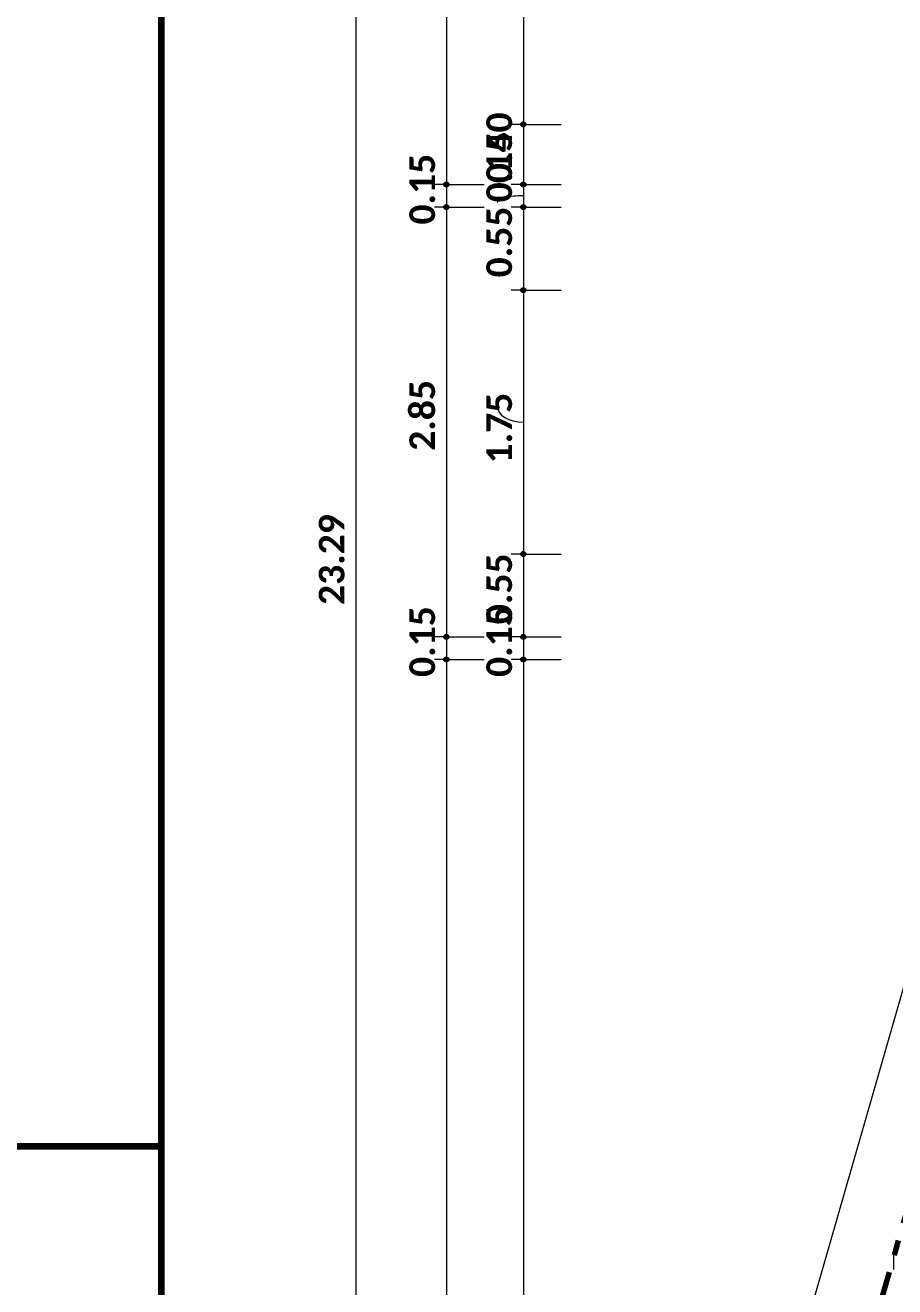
# Model space of a CAD drawing. Header units: metres. Extents: x -144 to 1000, y -717 to 29.
# Drawn here: x 491.2 to 496.97, y -564.59 to -556.22 of the extents above; entities that cross this region are included whole.
import ezdxf

# ---------------------------------------------------------------- set-up
doc = ezdxf.new("R2010")
doc.units = ezdxf.units.M
doc.linetypes.add('Dash Dot 3_16_', pattern=[0.595313, 0.357187, -0.119063, 0, -0.119063])
doc.layers.get('0').update_dxf_attribs({"color": 1})
for name, color, linetype, lineweight in [('A-ANNO-DIMS', 1, 'Continuous', 9), ('A-DETL', 1, 'Continuous', 9), ('A-DETL-WIDE', 1, 'Continuous', 100)]:
    doc.layers.add(name, color=color, linetype=linetype, lineweight=lineweight)
doc.styles.add('Calibri_B_4', font='calibrib.ttf', dxfattribs={"height": 0.1125})

# ---------------------------------------------------------------- blocks, each defined once
blk = doc.blocks.new('A$C4d52d4f2')
at = {"layer": 'A-DETL-WIDE'}
for p, q in [((-0.405128, -0.588024), (-0.405128, -0.002024)), ((-0.405128, -0.333955), (-0.515128, -0.333955))]:
    blk.add_line(p, q, dxfattribs=at)
blk = doc.blocks.new('I')
at = {"layer": 'A-ANNO-DIMS', "lineweight": 25}
h = blk.add_hatch(color=256, dxfattribs=at)
edge = h.paths.add_edge_path()
edge.add_arc((490.7391, -495.21), 0.015, 0, 360)
h = blk.add_hatch(color=256, dxfattribs=at)
edge = h.paths.add_edge_path()
edge.add_arc((490.7391, -495.21), 0.015, 0, 360)
h = blk.add_hatch(color=256, dxfattribs=at)
edge = h.paths.add_edge_path()
edge.add_arc((490.2282, -495.6089), 0.015, 0, 360)
h = blk.add_hatch(color=256, dxfattribs=at)
edge = h.paths.add_edge_path()
edge.add_arc((490.2282, -495.6089), 0.015, 0, 360)
h = blk.add_hatch(color=256, dxfattribs=at)
edge = h.paths.add_edge_path()
edge.add_arc((490.7391, -495.6089), 0.015, 0, 360)
h = blk.add_hatch(color=256, dxfattribs=at)
edge = h.paths.add_edge_path()
edge.add_arc((490.7391, -495.6089), 0.015, 0, 360)
h = blk.add_hatch(color=256, dxfattribs=at)
edge = h.paths.add_edge_path()
edge.add_arc((490.2282, -495.7589), 0.015, 0, 360)
h = blk.add_hatch(color=256, dxfattribs=at)
edge = h.paths.add_edge_path()
edge.add_arc((490.2282, -495.7589), 0.015, 0, 360)
h = blk.add_hatch(color=256, dxfattribs=at)
edge = h.paths.add_edge_path()
edge.add_arc((490.7391, -495.7589), 0.015, 0, 360)
h = blk.add_hatch(color=256, dxfattribs=at)
edge = h.paths.add_edge_path()
edge.add_arc((490.7391, -495.7589), 0.015, 0, 360)
h = blk.add_hatch(color=256, dxfattribs=at)
edge = h.paths.add_edge_path()
edge.add_arc((490.7391, -496.31), 0.015, 0, 360)
h = blk.add_hatch(color=256, dxfattribs=at)
edge = h.paths.add_edge_path()
edge.add_arc((490.7391, -496.31), 0.015, 0, 360)
h = blk.add_hatch(color=256, dxfattribs=at)
edge = h.paths.add_edge_path()
edge.add_arc((490.7391, -498.06), 0.015, 0, 360)
h = blk.add_hatch(color=256, dxfattribs=at)
edge = h.paths.add_edge_path()
edge.add_arc((490.7391, -498.06), 0.015, 0, 360)
h = blk.add_hatch(color=256, dxfattribs=at)
edge = h.paths.add_edge_path()
edge.add_arc((490.2282, -498.6099), 0.015, 0, 360)
h = blk.add_hatch(color=256, dxfattribs=at)
edge = h.paths.add_edge_path()
edge.add_arc((490.2282, -498.6099), 0.015, 0, 360)
h = blk.add_hatch(color=256, dxfattribs=at)
edge = h.paths.add_edge_path()
edge.add_arc((490.7391, -498.6099), 0.015, 0, 360)
h = blk.add_hatch(color=256, dxfattribs=at)
edge = h.paths.add_edge_path()
edge.add_arc((490.7391, -498.6099), 0.015, 0, 360)
h = blk.add_hatch(color=256, dxfattribs=at)
edge = h.paths.add_edge_path()
edge.add_arc((490.2282, -498.7599), 0.015, 0, 360)
h = blk.add_hatch(color=256, dxfattribs=at)
edge = h.paths.add_edge_path()
edge.add_arc((490.2282, -498.7599), 0.015, 0, 360)
h = blk.add_hatch(color=256, dxfattribs=at)
edge = h.paths.add_edge_path()
edge.add_arc((490.7391, -498.7599), 0.015, 0, 360)
h = blk.add_hatch(color=256, dxfattribs=at)
edge = h.paths.add_edge_path()
edge.add_arc((490.7391, -498.7599), 0.015, 0, 360)
at = {"layer": 'A-ANNO-DIMS', "color": 5, "true_color": 0x0000ff}
blk.add_line((490.7342, -509.7309), (497.715, -485.4391), dxfattribs=at)
at = {"layer": 'A-ANNO-DIMS'}
for p, q in [((489.627, -486.51), (489.627, -509.796)), ((490.2282, -492.61), (490.2282, -495.6089)), ((490.7391, -492.61), (490.7391, -495.21)), ((490.7391, -495.21), (490.6591, -495.21)), ((490.7391, -495.21), (490.6591, -495.21)), ((490.7391, -495.21), (490.9891, -495.21)), ((490.7391, -495.21), (490.7391, -495.6089)), ((490.7391, -495.21), (490.9891, -495.21)), ((490.2282, -495.6089), (490.1482, -495.6089)), ((490.2282, -495.6089), (490.1482, -495.6089)), ((490.2282, -495.6089), (490.4782, -495.6089)), ((490.2282, -495.6089), (490.2282, -495.7589)), ((490.2282, -495.6089), (490.4782, -495.6089)), ((490.7391, -495.6089), (490.6591, -495.6089)), ((490.7391, -495.6089), (490.6591, -495.6089)), ((490.7391, -495.6089), (490.9891, -495.6089)), ((490.7391, -495.6089), (490.7391, -495.7589)), ((490.7391, -495.6089), (490.9891, -495.6089)), ((490.2282, -495.7589), (490.1482, -495.7589)), ((490.2282, -495.7589), (490.1482, -495.7589)), ((490.2282, -495.7589), (490.4782, -495.7589)), ((490.2282, -495.7589), (490.2282, -498.6099)), ((490.2282, -495.7589), (490.4782, -495.7589)), ((490.7391, -495.7589), (490.6591, -495.7589)), ((490.7391, -495.7589), (490.6591, -495.7589)), ((490.7391, -495.7589), (490.9891, -495.7589)), ((490.7391, -495.7589), (490.7391, -496.31)), ((490.7391, -495.7589), (490.9891, -495.7589)), ((490.7391, -496.31), (490.6591, -496.31)), ((490.7391, -496.31), (490.6591, -496.31)), ((490.7391, -496.31), (490.9891, -496.31)), ((490.7391, -496.31), (490.7391, -498.06)), ((490.7391, -496.31), (490.9891, -496.31)), ((490.7391, -498.06), (490.6591, -498.06)), ((490.7391, -498.06), (490.6591, -498.06)), ((490.7391, -498.06), (490.9891, -498.06)), ((490.7391, -498.06), (490.7391, -498.6099)), ((490.7391, -498.06), (490.9891, -498.06)), ((490.2282, -498.6099), (490.1482, -498.6099)), ((490.2282, -498.6099), (490.1482, -498.6099)), ((490.2282, -498.6099), (490.4782, -498.6099)), ((490.2282, -498.6099), (490.2282, -498.7599)), ((490.2282, -498.6099), (490.4782, -498.6099)), ((490.7391, -498.6099), (490.6591, -498.6099)), ((490.7391, -498.6099), (490.6591, -498.6099)), ((490.7391, -498.6099), (490.9891, -498.6099)), ((490.7391, -498.6099), (490.7391, -498.7599)), ((490.7391, -498.6099), (490.9891, -498.6099)), ((490.2282, -498.7599), (490.1482, -498.7599)), ((490.2282, -498.7599), (490.1482, -498.7599)), ((490.2282, -498.7599), (490.4782, -498.7599)), ((490.2282, -498.7599), (490.2282, -509.7185)), ((490.2282, -498.7599), (490.4782, -498.7599)), ((490.7391, -498.7599), (490.6591, -498.7599)), ((490.7391, -498.7599), (490.6591, -498.7599)), ((490.7391, -498.7599), (490.9891, -498.7599)), ((490.7391, -498.7599), (490.7391, -509.8685)), ((490.7391, -498.7599), (490.9891, -498.7599))]:
    blk.add_line(p, q, dxfattribs=at)
at = {"layer": 'A-ANNO-DIMS', "lineweight": 25}
for centre in [(490.7391, -495.21), (490.7391, -495.21), (490.2282, -495.6089), (490.2282, -495.6089), (490.7391, -495.6089), (490.7391, -495.6089), (490.2282, -495.7589), (490.2282, -495.7589), (490.7391, -495.7589), (490.7391, -495.7589), (490.7391, -496.31), (490.7391, -496.31), (490.7391, -498.06), (490.7391, -498.06), (490.2282, -498.6099), (490.2282, -498.6099), (490.7391, -498.6099), (490.7391, -498.6099), (490.2282, -498.7599), (490.2282, -498.7599), (490.7391, -498.7599), (490.7391, -498.7599)]:
    blk.add_circle(centre, 0.015, dxfattribs=at)
at = {"layer": 'A-ANNO-DIMS'}
for centre, ratio, start_param, end_param in [((490.7391, -495.7273), 0.24931, 1.570796, 3.141593), ((490.7391, -497.0783), 0.613052, 3.141593, 4.712389)]:
    blk.add_ellipse(centre, major_axis=(0.1741, 0), ratio=ratio, start_param=start_param, end_param=end_param, dxfattribs=at)
at = {"layer": 'A-DETL', "color": 7, "linetype": 'Dash Dot 3_16_', "lineweight": 70}
blk.add_line((491.1495, -509.8503), (498.1304, -485.5585), dxfattribs=at)
at = {"layer": 'A-DETL', "color": 253, "true_color": 0xb6b6b6}
blk.add_line((493.1953, -502.7067), (493.1953, -502.8067), dxfattribs=at)
blk.add_line((493.1953, -502.7067), (493.1953, -502.8067), dxfattribs=at)
at = {"layer": 'A-ANNO-DIMS', "char_height": 0.17, "attachment_point": 1, "rotation": 90, "line_spacing_factor": 1.158048, "style": 'Calibri_B_4'}
for s, insert, width in [('0.40', (490.4934, -495.5997), 0.456734), ('0.15', (490.4934, -495.7273), 0.456734), ('0.15', (489.9826, -495.8742), 0.456734), ('0.55', (490.4934, -496.2247), 0.456734), ('2.85', (489.9826, -497.3747), 0.456734), ('1.75', (490.4934, -497.4589), 0.456734), ('23.29', (489.3814, -498.3974), 0.586667), ('0.55', (490.4934, -498.5252), 0.456734), ('0.15', (489.9826, -498.8752), 0.456734), ('0.15', (490.4934, -498.8752), 0.456734)]:
    blk.add_mtext(s, dxfattribs=dict(at, insert=insert, width=width))

msp = doc.modelspace()

# ---------------------------------------------------------------- block references
at = {"xscale": 99.43160273753426, "yscale": 99.43160273753426, "zscale": 99.43160273753426}
msp.add_blockref('A$C4d52d4f2', (532.3896, -530.4501), dxfattribs=at)
at = {"color": 3}
msp.add_blockref('I', (3.7693, -61.665), dxfattribs=at)

doc.saveas('drawing.dxf')
